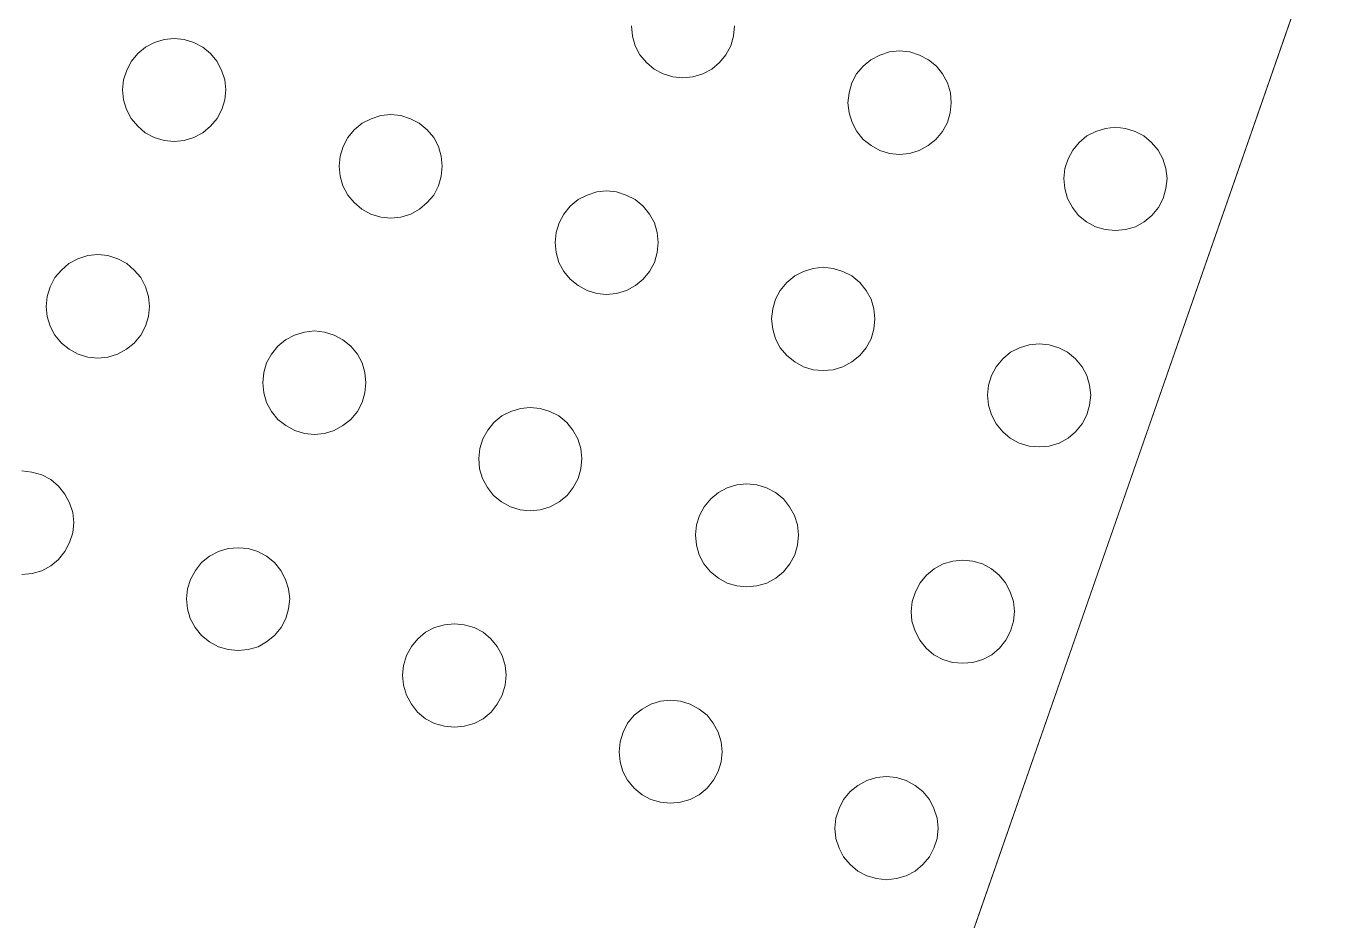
# Model space of a CAD drawing. Header units: metres. Extents: x 105014 to 106600, y 111320 to 118425.
# Drawn here: x 105897.5901 to 105897.973, y 114674.0952 to 114674.3551 of the extents above; entities that cross this region are included whole.
import ezdxf

# ---------------------------------------------------------------- set-up
doc = ezdxf.new("R2010")
doc.units = ezdxf.units.M
doc.layers.add('20-EP-ZONA-DURA', color=253, linetype='CONTINUOUS', lineweight=13)
doc.layers.add('20-EP-ZONA-VERDE', color=84, linetype='CONTINUOUS', lineweight=13)

msp = doc.modelspace()

# ---------------------------------------------------------------- linework, layer by layer
at = {"layer": '20-EP-ZONA-DURA'}
for points in [[(105894.4305, 114672.1783), (105895.5778, 114675.3099), (105898.3659, 114674.3261), (105898.3599, 114674.3079), (105898.1501, 114674.3809), (105898.1476, 114674.3829), (105898.1447, 114674.3842), (105898.1417, 114674.385), (105898.1385, 114674.3851), (105898.0877, 114674.4027), (105898.085, 114674.4049), (105898.0819, 114674.4064), (105898.0785, 114674.4071), (105898.0751, 114674.4071), (105898.0251, 114674.4245), (105898.0229, 114674.4265), (105898.0203, 114674.4281), (105898.0175, 114674.4291), (105898.0145, 114674.4295), (105898.0115, 114674.4293), (105897.9861, 114674.4381), (105897.8545, 114674.0605), (105897.7229, 114673.6827), (105897.5911, 114673.3051)], [(105897.7661, 114674.3553), (105897.7664, 114674.3523), (105897.7672, 114674.3495), (105897.7686, 114674.3469), (105897.7705, 114674.3446), (105897.7727, 114674.3427), (105897.7753, 114674.3413), (105897.7782, 114674.3405), (105897.7811, 114674.3402), (105897.784, 114674.3405), (105897.7869, 114674.3413), (105897.7895, 114674.3427), (105897.7917, 114674.3446), (105897.7936, 114674.3469), (105897.795, 114674.3495), (105897.7958, 114674.3523), (105897.7961, 114674.3553)], [(105897.5888, 114674.1958), (105897.5918, 114674.1961), (105897.5946, 114674.1969), (105897.5972, 114674.1983), (105897.5995, 114674.2002), (105897.6013, 114674.2025), (105897.6027, 114674.2051), (105897.6036, 114674.2079), (105897.6039, 114674.2109), (105897.6039, 114674.2109), (105897.6036, 114674.2138), (105897.6027, 114674.2166), (105897.6013, 114674.2192), (105897.5995, 114674.2215), (105897.5972, 114674.2234), (105897.5946, 114674.2248), (105897.5917, 114674.2256), (105897.5888, 114674.2259)]]:
    msp.add_lwpolyline(points, dxfattribs=at)
for points in [[(105897.6181, 114674.3367), (105897.6184, 114674.3338), (105897.6192, 114674.331), (105897.6206, 114674.3284), (105897.6225, 114674.3261), (105897.6247, 114674.3242), (105897.6273, 114674.3228), (105897.6302, 114674.322), (105897.6331, 114674.3217), (105897.636, 114674.322), (105897.6388, 114674.3228), (105897.6414, 114674.3242), (105897.6437, 114674.3261), (105897.6456, 114674.3284), (105897.647, 114674.331), (105897.6478, 114674.3338), (105897.6481, 114674.3367), (105897.6478, 114674.3396), (105897.6469, 114674.3424), (105897.6455, 114674.345), (105897.6437, 114674.3473), (105897.6414, 114674.3491), (105897.6388, 114674.3505), (105897.636, 114674.3513), (105897.6331, 114674.3516), (105897.6302, 114674.3513), (105897.6274, 114674.3505), (105897.6248, 114674.3491), (105897.6225, 114674.3473), (105897.6207, 114674.345), (105897.6193, 114674.3424), (105897.6184, 114674.3396), (105897.6181, 114674.3367)], [(105897.8291, 114674.3329), (105897.8294, 114674.33), (105897.8303, 114674.3272), (105897.8317, 114674.3246), (105897.8335, 114674.3223), (105897.8358, 114674.3205), (105897.8384, 114674.3191), (105897.8412, 114674.3182), (105897.8441, 114674.3179), (105897.847, 114674.3182), (105897.8498, 114674.3191), (105897.8524, 114674.3205), (105897.8547, 114674.3223), (105897.8566, 114674.3246), (105897.858, 114674.3272), (105897.8588, 114674.33), (105897.8591, 114674.3329), (105897.8589, 114674.3358), (105897.858, 114674.3387), (105897.8566, 114674.3413), (105897.8548, 114674.3436), (105897.8525, 114674.3454), (105897.8499, 114674.3468), (105897.8471, 114674.3477), (105897.8441, 114674.348), (105897.8412, 114674.3477), (105897.8384, 114674.3468), (105897.8357, 114674.3454), (105897.8335, 114674.3436), (105897.8316, 114674.3413), (105897.8302, 114674.3387), (105897.8294, 114674.3358), (105897.8291, 114674.3329)], [(105897.6811, 114674.3145), (105897.6814, 114674.3116), (105897.6822, 114674.3088), (105897.6836, 114674.3061), (105897.6855, 114674.3039), (105897.6877, 114674.302), (105897.6903, 114674.3006), (105897.6932, 114674.2997), (105897.6961, 114674.2994), (105897.699, 114674.2997), (105897.7019, 114674.3006), (105897.7045, 114674.302), (105897.7067, 114674.3039), (105897.7086, 114674.3061), (105897.71, 114674.3088), (105897.7108, 114674.3116), (105897.7111, 114674.3145), (105897.7108, 114674.3174), (105897.71, 114674.3202), (105897.7086, 114674.3228), (105897.7067, 114674.3251), (105897.7044, 114674.327), (105897.7018, 114674.3283), (105897.699, 114674.3292), (105897.6961, 114674.3295), (105897.6932, 114674.3292), (105897.6904, 114674.3283), (105897.6878, 114674.327), (105897.6855, 114674.3251), (105897.6836, 114674.3228), (105897.6823, 114674.3202), (105897.6814, 114674.3174), (105897.6811, 114674.3145)], [(105897.8919, 114674.3109), (105897.8922, 114674.308), (105897.893, 114674.3051), (105897.8944, 114674.3025), (105897.8962, 114674.3002), (105897.8985, 114674.2983), (105897.9011, 114674.2969), (105897.9039, 114674.2961), (105897.9069, 114674.2958), (105897.9098, 114674.2961), (105897.9127, 114674.2969), (105897.9153, 114674.2983), (105897.9175, 114674.3002), (105897.9194, 114674.3025), (105897.9208, 114674.3051), (105897.9216, 114674.308), (105897.9219, 114674.3109), (105897.9216, 114674.3138), (105897.9207, 114674.3166), (105897.9193, 114674.3192), (105897.9174, 114674.3214), (105897.9152, 114674.3233), (105897.9126, 114674.3246), (105897.9098, 114674.3255), (105897.9069, 114674.3258), (105897.904, 114674.3255), (105897.9012, 114674.3246), (105897.8986, 114674.3233), (105897.8963, 114674.3214), (105897.8945, 114674.3192), (105897.8931, 114674.3166), (105897.8922, 114674.3138), (105897.8919, 114674.3109)], [(105897.7439, 114674.2923), (105897.7442, 114674.2894), (105897.745, 114674.2865), (105897.7464, 114674.2839), (105897.7483, 114674.2817), (105897.7506, 114674.2798), (105897.7532, 114674.2784), (105897.756, 114674.2775), (105897.7589, 114674.2772), (105897.7618, 114674.2775), (105897.7647, 114674.2784), (105897.7673, 114674.2798), (105897.7695, 114674.2817), (105897.7714, 114674.2839), (105897.7728, 114674.2865), (105897.7736, 114674.2894), (105897.7739, 114674.2923), (105897.7736, 114674.2952), (105897.7728, 114674.298), (105897.7714, 114674.3006), (105897.7695, 114674.3029), (105897.7672, 114674.3048), (105897.7646, 114674.3061), (105897.7618, 114674.307), (105897.7589, 114674.3073), (105897.756, 114674.307), (105897.7532, 114674.3061), (105897.7506, 114674.3048), (105897.7483, 114674.3029), (105897.7464, 114674.3006), (105897.7451, 114674.298), (105897.7442, 114674.2952), (105897.7439, 114674.2923)], [(105897.6259, 114674.2737), (105897.6256, 114674.2766), (105897.6248, 114674.2794), (105897.6234, 114674.2821), (105897.6215, 114674.2843), (105897.6193, 114674.2862), (105897.6167, 114674.2876), (105897.6138, 114674.2885), (105897.6109, 114674.2888), (105897.608, 114674.2885), (105897.6051, 114674.2876), (105897.6025, 114674.2862), (105897.6003, 114674.2843), (105897.5984, 114674.2821), (105897.597, 114674.2794), (105897.5962, 114674.2766), (105897.5959, 114674.2737), (105897.5962, 114674.2708), (105897.597, 114674.268), (105897.5984, 114674.2654), (105897.6003, 114674.2631), (105897.6026, 114674.2613), (105897.6052, 114674.2599), (105897.608, 114674.259), (105897.6109, 114674.2587), (105897.6138, 114674.259), (105897.6166, 114674.2599), (105897.6192, 114674.2613), (105897.6215, 114674.2631), (105897.6234, 114674.2654), (105897.6248, 114674.268), (105897.6256, 114674.2708), (105897.6259, 114674.2737)], [(105897.8069, 114674.2701), (105897.8072, 114674.2671), (105897.808, 114674.2643), (105897.8094, 114674.2617), (105897.8113, 114674.2595), (105897.8136, 114674.2576), (105897.8162, 114674.2562), (105897.819, 114674.2553), (105897.8219, 114674.2551), (105897.8248, 114674.2553), (105897.8276, 114674.2562), (105897.8302, 114674.2576), (105897.8325, 114674.2595), (105897.8344, 114674.2617), (105897.8358, 114674.2643), (105897.8366, 114674.2671), (105897.8369, 114674.2701), (105897.8366, 114674.273), (105897.8358, 114674.2758), (105897.8344, 114674.2784), (105897.8325, 114674.2807), (105897.8302, 114674.2826), (105897.8276, 114674.2839), (105897.8248, 114674.2848), (105897.8219, 114674.2851), (105897.819, 114674.2848), (105897.8162, 114674.2839), (105897.8136, 114674.2826), (105897.8113, 114674.2807), (105897.8094, 114674.2784), (105897.808, 114674.2758), (105897.8072, 114674.273), (105897.8069, 114674.2701)], [(105897.6889, 114674.2515), (105897.6886, 114674.2545), (105897.6878, 114674.2573), (105897.6864, 114674.2599), (105897.6845, 114674.2622), (105897.6822, 114674.264), (105897.6796, 114674.2654), (105897.6768, 114674.2663), (105897.6739, 114674.2666), (105897.671, 114674.2663), (105897.6681, 114674.2654), (105897.6655, 114674.264), (105897.6633, 114674.2622), (105897.6614, 114674.2599), (105897.66, 114674.2573), (105897.6592, 114674.2545), (105897.6589, 114674.2515), (105897.6592, 114674.2486), (105897.66, 114674.2458), (105897.6614, 114674.2432), (105897.6633, 114674.2409), (105897.6656, 114674.2391), (105897.6682, 114674.2377), (105897.671, 114674.2368), (105897.6739, 114674.2365), (105897.6768, 114674.2368), (105897.6796, 114674.2377), (105897.6822, 114674.2391), (105897.6845, 114674.2409), (105897.6864, 114674.2432), (105897.6878, 114674.2458), (105897.6886, 114674.2486), (105897.6889, 114674.2515)], [(105897.8697, 114674.2479), (105897.87, 114674.245), (105897.8708, 114674.2422), (105897.8722, 114674.2396), (105897.8741, 114674.2373), (105897.8763, 114674.2354), (105897.8789, 114674.234), (105897.8818, 114674.2331), (105897.8847, 114674.2329), (105897.8876, 114674.2331), (105897.8905, 114674.234), (105897.8931, 114674.2354), (105897.8953, 114674.2373), (105897.8972, 114674.2396), (105897.8986, 114674.2422), (105897.8994, 114674.245), (105897.8997, 114674.2479), (105897.8994, 114674.2508), (105897.8986, 114674.2537), (105897.8972, 114674.2562), (105897.8953, 114674.2585), (105897.893, 114674.2604), (105897.8904, 114674.2617), (105897.8876, 114674.2626), (105897.8847, 114674.2629), (105897.8818, 114674.2626), (105897.879, 114674.2617), (105897.8764, 114674.2604), (105897.8741, 114674.2585), (105897.8722, 114674.2562), (105897.8708, 114674.2537), (105897.87, 114674.2508), (105897.8697, 114674.2479)], [(105897.7217, 114674.2295), (105897.7219, 114674.2265), (105897.7228, 114674.2237), (105897.7242, 114674.2211), (105897.726, 114674.2188), (105897.7283, 114674.2169), (105897.7309, 114674.2155), (105897.7337, 114674.2146), (105897.7367, 114674.2143), (105897.7396, 114674.2146), (105897.7425, 114674.2155), (105897.7451, 114674.2169), (105897.7474, 114674.2188), (105897.7492, 114674.2211), (105897.7506, 114674.2237), (105897.7514, 114674.2265), (105897.7517, 114674.2295), (105897.7514, 114674.2324), (105897.7505, 114674.2352), (105897.7491, 114674.2378), (105897.7473, 114674.24), (105897.745, 114674.2419), (105897.7424, 114674.2432), (105897.7396, 114674.2441), (105897.7367, 114674.2444), (105897.7338, 114674.2441), (105897.731, 114674.2432), (105897.7284, 114674.2419), (105897.7261, 114674.24), (105897.7243, 114674.2378), (105897.7229, 114674.2352), (105897.722, 114674.2324), (105897.7217, 114674.2295)], [(105897.7847, 114674.2073), (105897.785, 114674.2043), (105897.7858, 114674.2015), (105897.7872, 114674.1989), (105897.7891, 114674.1966), (105897.7914, 114674.1947), (105897.794, 114674.1933), (105897.7968, 114674.1925), (105897.7997, 114674.1922), (105897.8026, 114674.1925), (105897.8055, 114674.1933), (105897.8081, 114674.1947), (105897.8103, 114674.1966), (105897.8122, 114674.1989), (105897.8136, 114674.2015), (105897.8144, 114674.2043), (105897.8147, 114674.2073), (105897.8144, 114674.2102), (105897.8135, 114674.213), (105897.8121, 114674.2155), (105897.8103, 114674.2178), (105897.808, 114674.2196), (105897.8054, 114674.221), (105897.8026, 114674.2219), (105897.7997, 114674.2222), (105897.7968, 114674.2219), (105897.794, 114674.221), (105897.7914, 114674.2196), (105897.7892, 114674.2178), (105897.7873, 114674.2155), (105897.7859, 114674.213), (105897.785, 114674.2102), (105897.7847, 114674.2073)], [(105897.6667, 114674.1887), (105897.6664, 114674.1916), (105897.6655, 114674.1944), (105897.6641, 114674.197), (105897.6623, 114674.1993), (105897.66, 114674.2011), (105897.6574, 114674.2025), (105897.6546, 114674.2034), (105897.6517, 114674.2036), (105897.6488, 114674.2034), (105897.646, 114674.2025), (105897.6434, 114674.2011), (105897.6411, 114674.1993), (105897.6393, 114674.197), (105897.6379, 114674.1944), (105897.637, 114674.1916), (105897.6367, 114674.1887), (105897.637, 114674.1858), (105897.6378, 114674.183), (105897.6392, 114674.1804), (105897.6411, 114674.1781), (105897.6434, 114674.1762), (105897.646, 114674.1748), (105897.6488, 114674.174), (105897.6517, 114674.1737), (105897.6546, 114674.174), (105897.6575, 114674.1748), (105897.66, 114674.1762), (105897.6623, 114674.1781), (105897.6642, 114674.1804), (105897.6656, 114674.183), (105897.6664, 114674.1858), (105897.6667, 114674.1887)], [(105897.8475, 114674.1851), (105897.8477, 114674.1822), (105897.8486, 114674.1793), (105897.85, 114674.1767), (105897.8518, 114674.1744), (105897.8541, 114674.1725), (105897.8567, 114674.1711), (105897.8595, 114674.1702), (105897.8625, 114674.17), (105897.8654, 114674.1702), (105897.8683, 114674.1711), (105897.8709, 114674.1725), (105897.8732, 114674.1744), (105897.875, 114674.1767), (105897.8764, 114674.1793), (105897.8772, 114674.1822), (105897.8775, 114674.1851), (105897.8772, 114674.188), (105897.8763, 114674.1908), (105897.8749, 114674.1934), (105897.8731, 114674.1956), (105897.8708, 114674.1975), (105897.8682, 114674.1989), (105897.8654, 114674.1997), (105897.8625, 114674.2), (105897.8596, 114674.1997), (105897.8568, 114674.1989), (105897.8542, 114674.1975), (105897.8519, 114674.1956), (105897.8501, 114674.1934), (105897.8487, 114674.1908), (105897.8478, 114674.188), (105897.8475, 114674.1851)], [(105897.7297, 114674.1665), (105897.7294, 114674.1694), (105897.7285, 114674.1723), (105897.7271, 114674.1749), (105897.7252, 114674.1771), (105897.723, 114674.179), (105897.7204, 114674.1804), (105897.7175, 114674.1812), (105897.7146, 114674.1815), (105897.7117, 114674.1812), (105897.7088, 114674.1804), (105897.7062, 114674.179), (105897.704, 114674.1771), (105897.7021, 114674.1749), (105897.7007, 114674.1723), (105897.6998, 114674.1694), (105897.6995, 114674.1665), (105897.6998, 114674.1636), (105897.7007, 114674.1607), (105897.7021, 114674.1581), (105897.7039, 114674.1558), (105897.7062, 114674.1539), (105897.7088, 114674.1525), (105897.7117, 114674.1517), (105897.7146, 114674.1514), (105897.7175, 114674.1517), (105897.7204, 114674.1525), (105897.723, 114674.1539), (105897.7253, 114674.1558), (105897.7271, 114674.1581), (105897.7285, 114674.1607), (105897.7294, 114674.1636), (105897.7297, 114674.1665)], [(105897.7925, 114674.1443), (105897.7922, 114674.1472), (105897.7913, 114674.15), (105897.7899, 114674.1526), (105897.7881, 114674.1549), (105897.7858, 114674.1567), (105897.7832, 114674.1581), (105897.7804, 114674.159), (105897.7775, 114674.1593), (105897.7746, 114674.159), (105897.7718, 114674.1581), (105897.7692, 114674.1567), (105897.7669, 114674.1549), (105897.765, 114674.1526), (105897.7637, 114674.15), (105897.7628, 114674.1472), (105897.7625, 114674.1443), (105897.7628, 114674.1414), (105897.7636, 114674.1385), (105897.765, 114674.136), (105897.7669, 114674.1337), (105897.7692, 114674.1318), (105897.7718, 114674.1304), (105897.7746, 114674.1296), (105897.7775, 114674.1293), (105897.7804, 114674.1296), (105897.7832, 114674.1304), (105897.7858, 114674.1318), (105897.7881, 114674.1337), (105897.79, 114674.136), (105897.7913, 114674.1385), (105897.7922, 114674.1414), (105897.7925, 114674.1443)], [(105897.8253, 114674.1221), (105897.8256, 114674.1191), (105897.8265, 114674.1163), (105897.8278, 114674.1137), (105897.8297, 114674.1115), (105897.832, 114674.1096), (105897.8346, 114674.1082), (105897.8374, 114674.1074), (105897.8403, 114674.1071), (105897.8432, 114674.1074), (105897.846, 114674.1082), (105897.8486, 114674.1096), (105897.8509, 114674.1115), (105897.8528, 114674.1137), (105897.8541, 114674.1163), (105897.855, 114674.1191), (105897.8553, 114674.1221), (105897.855, 114674.125), (105897.8541, 114674.1278), (105897.8528, 114674.1304), (105897.8509, 114674.1327), (105897.8486, 114674.1345), (105897.846, 114674.1359), (105897.8432, 114674.1368), (105897.8403, 114674.1371), (105897.8374, 114674.1368), (105897.8346, 114674.1359), (105897.832, 114674.1345), (105897.8297, 114674.1327), (105897.8278, 114674.1304), (105897.8265, 114674.1278), (105897.8256, 114674.125), (105897.8253, 114674.1221)]]:
    msp.add_lwpolyline(points, close=True, dxfattribs=at)
at = {"layer": '20-EP-ZONA-VERDE'}
for points in [[(105897.5911, 114673.3051), (105897.7229, 114673.6827), (105897.8545, 114674.0605), (105897.9861, 114674.4381), (105898.0115, 114674.4293), (105898.0115, 114674.4293), (105898.0145, 114674.4295), (105898.0175, 114674.4291), (105898.0203, 114674.4281), (105898.0229, 114674.4265), (105898.0251, 114674.4245), (105898.0751, 114674.4071), (105898.0785, 114674.4071), (105898.0819, 114674.4064), (105898.085, 114674.4049), (105898.0877, 114674.4027), (105898.1385, 114674.3851), (105898.1417, 114674.385), (105898.1447, 114674.3842), (105898.1476, 114674.3829), (105898.1501, 114674.3809), (105898.3599, 114674.3079)], [(105897.7961, 114674.3553), (105897.7958, 114674.3523), (105897.795, 114674.3495), (105897.7936, 114674.3469), (105897.7917, 114674.3446), (105897.7895, 114674.3427), (105897.7869, 114674.3413), (105897.784, 114674.3405), (105897.7811, 114674.3402), (105897.7782, 114674.3405), (105897.7753, 114674.3413), (105897.7727, 114674.3427), (105897.7705, 114674.3446), (105897.7686, 114674.3469), (105897.7672, 114674.3495), (105897.7664, 114674.3523), (105897.7661, 114674.3553)], [(105897.5888, 114674.2259), (105897.5917, 114674.2256), (105897.5946, 114674.2248), (105897.5972, 114674.2234), (105897.5995, 114674.2215), (105897.6013, 114674.2192), (105897.6027, 114674.2166), (105897.6036, 114674.2138), (105897.6039, 114674.2109), (105897.6039, 114674.2109), (105897.6036, 114674.2079), (105897.6027, 114674.2051), (105897.6013, 114674.2025), (105897.5995, 114674.2002), (105897.5972, 114674.1983), (105897.5946, 114674.1969), (105897.5918, 114674.1961), (105897.5888, 114674.1958)]]:
    msp.add_lwpolyline(points, dxfattribs=at)
for points in [[(105897.6481, 114674.3367), (105897.6478, 114674.3338), (105897.647, 114674.331), (105897.6456, 114674.3284), (105897.6437, 114674.3261), (105897.6414, 114674.3242), (105897.6388, 114674.3228), (105897.636, 114674.322), (105897.6331, 114674.3217), (105897.6302, 114674.322), (105897.6273, 114674.3228), (105897.6247, 114674.3242), (105897.6225, 114674.3261), (105897.6206, 114674.3284), (105897.6192, 114674.331), (105897.6184, 114674.3338), (105897.6181, 114674.3367), (105897.6184, 114674.3396), (105897.6193, 114674.3424), (105897.6207, 114674.345), (105897.6225, 114674.3473), (105897.6248, 114674.3491), (105897.6274, 114674.3505), (105897.6302, 114674.3513), (105897.6331, 114674.3516), (105897.636, 114674.3513), (105897.6388, 114674.3505), (105897.6414, 114674.3491), (105897.6437, 114674.3473), (105897.6455, 114674.345), (105897.6469, 114674.3424), (105897.6478, 114674.3396), (105897.6481, 114674.3367)], [(105897.8591, 114674.3329), (105897.8588, 114674.33), (105897.858, 114674.3272), (105897.8566, 114674.3246), (105897.8547, 114674.3223), (105897.8524, 114674.3205), (105897.8498, 114674.3191), (105897.847, 114674.3182), (105897.8441, 114674.3179), (105897.8412, 114674.3182), (105897.8384, 114674.3191), (105897.8358, 114674.3205), (105897.8335, 114674.3223), (105897.8317, 114674.3246), (105897.8303, 114674.3272), (105897.8294, 114674.33), (105897.8291, 114674.3329), (105897.8294, 114674.3358), (105897.8302, 114674.3387), (105897.8316, 114674.3413), (105897.8335, 114674.3436), (105897.8357, 114674.3454), (105897.8384, 114674.3468), (105897.8412, 114674.3477), (105897.8441, 114674.348), (105897.8471, 114674.3477), (105897.8499, 114674.3468), (105897.8525, 114674.3454), (105897.8548, 114674.3436), (105897.8566, 114674.3413), (105897.858, 114674.3387), (105897.8589, 114674.3358), (105897.8591, 114674.3329)], [(105897.7111, 114674.3145), (105897.7108, 114674.3116), (105897.71, 114674.3088), (105897.7086, 114674.3061), (105897.7067, 114674.3039), (105897.7045, 114674.302), (105897.7019, 114674.3006), (105897.699, 114674.2997), (105897.6961, 114674.2994), (105897.6932, 114674.2997), (105897.6903, 114674.3006), (105897.6877, 114674.302), (105897.6855, 114674.3039), (105897.6836, 114674.3061), (105897.6822, 114674.3088), (105897.6814, 114674.3116), (105897.6811, 114674.3145), (105897.6814, 114674.3174), (105897.6823, 114674.3202), (105897.6836, 114674.3228), (105897.6855, 114674.3251), (105897.6878, 114674.327), (105897.6904, 114674.3283), (105897.6932, 114674.3292), (105897.6961, 114674.3295), (105897.699, 114674.3292), (105897.7018, 114674.3283), (105897.7044, 114674.327), (105897.7067, 114674.3251), (105897.7086, 114674.3228), (105897.71, 114674.3202), (105897.7108, 114674.3174), (105897.7111, 114674.3145)], [(105897.9219, 114674.3109), (105897.9216, 114674.308), (105897.9208, 114674.3051), (105897.9194, 114674.3025), (105897.9175, 114674.3002), (105897.9153, 114674.2983), (105897.9127, 114674.2969), (105897.9098, 114674.2961), (105897.9069, 114674.2958), (105897.9039, 114674.2961), (105897.9011, 114674.2969), (105897.8985, 114674.2983), (105897.8962, 114674.3002), (105897.8944, 114674.3025), (105897.893, 114674.3051), (105897.8922, 114674.308), (105897.8919, 114674.3109), (105897.8922, 114674.3138), (105897.8931, 114674.3166), (105897.8945, 114674.3192), (105897.8963, 114674.3214), (105897.8986, 114674.3233), (105897.9012, 114674.3246), (105897.904, 114674.3255), (105897.9069, 114674.3258), (105897.9098, 114674.3255), (105897.9126, 114674.3246), (105897.9152, 114674.3233), (105897.9174, 114674.3214), (105897.9193, 114674.3192), (105897.9207, 114674.3166), (105897.9216, 114674.3138), (105897.9219, 114674.3109)], [(105897.7739, 114674.2923), (105897.7736, 114674.2894), (105897.7728, 114674.2865), (105897.7714, 114674.2839), (105897.7695, 114674.2817), (105897.7673, 114674.2798), (105897.7647, 114674.2784), (105897.7618, 114674.2775), (105897.7589, 114674.2772), (105897.756, 114674.2775), (105897.7532, 114674.2784), (105897.7506, 114674.2798), (105897.7483, 114674.2817), (105897.7464, 114674.2839), (105897.745, 114674.2865), (105897.7442, 114674.2894), (105897.7439, 114674.2923), (105897.7442, 114674.2952), (105897.7451, 114674.298), (105897.7464, 114674.3006), (105897.7483, 114674.3029), (105897.7506, 114674.3048), (105897.7532, 114674.3061), (105897.756, 114674.307), (105897.7589, 114674.3073), (105897.7618, 114674.307), (105897.7646, 114674.3061), (105897.7672, 114674.3048), (105897.7695, 114674.3029), (105897.7714, 114674.3006), (105897.7728, 114674.298), (105897.7736, 114674.2952), (105897.7739, 114674.2923)], [(105897.6259, 114674.2737), (105897.6256, 114674.2708), (105897.6248, 114674.268), (105897.6234, 114674.2654), (105897.6215, 114674.2631), (105897.6192, 114674.2613), (105897.6166, 114674.2599), (105897.6138, 114674.259), (105897.6109, 114674.2587), (105897.608, 114674.259), (105897.6052, 114674.2599), (105897.6026, 114674.2613), (105897.6003, 114674.2631), (105897.5984, 114674.2654), (105897.597, 114674.268), (105897.5962, 114674.2708), (105897.5959, 114674.2737), (105897.5962, 114674.2766), (105897.597, 114674.2794), (105897.5984, 114674.2821), (105897.6003, 114674.2843), (105897.6025, 114674.2862), (105897.6051, 114674.2876), (105897.608, 114674.2885), (105897.6109, 114674.2888), (105897.6138, 114674.2885), (105897.6167, 114674.2876), (105897.6193, 114674.2862), (105897.6215, 114674.2843), (105897.6234, 114674.2821), (105897.6248, 114674.2794), (105897.6256, 114674.2766), (105897.6259, 114674.2737)], [(105897.8369, 114674.2701), (105897.8366, 114674.2671), (105897.8358, 114674.2643), (105897.8344, 114674.2617), (105897.8325, 114674.2595), (105897.8302, 114674.2576), (105897.8276, 114674.2562), (105897.8248, 114674.2553), (105897.8219, 114674.2551), (105897.819, 114674.2553), (105897.8162, 114674.2562), (105897.8136, 114674.2576), (105897.8113, 114674.2595), (105897.8094, 114674.2617), (105897.808, 114674.2643), (105897.8072, 114674.2671), (105897.8069, 114674.2701), (105897.8072, 114674.273), (105897.808, 114674.2758), (105897.8094, 114674.2784), (105897.8113, 114674.2807), (105897.8136, 114674.2826), (105897.8162, 114674.2839), (105897.819, 114674.2848), (105897.8219, 114674.2851), (105897.8248, 114674.2848), (105897.8276, 114674.2839), (105897.8302, 114674.2826), (105897.8325, 114674.2807), (105897.8344, 114674.2784), (105897.8358, 114674.2758), (105897.8366, 114674.273), (105897.8369, 114674.2701)], [(105897.6889, 114674.2515), (105897.6886, 114674.2486), (105897.6878, 114674.2458), (105897.6864, 114674.2432), (105897.6845, 114674.2409), (105897.6822, 114674.2391), (105897.6796, 114674.2377), (105897.6768, 114674.2368), (105897.6739, 114674.2365), (105897.671, 114674.2368), (105897.6682, 114674.2377), (105897.6656, 114674.2391), (105897.6633, 114674.2409), (105897.6614, 114674.2432), (105897.66, 114674.2458), (105897.6592, 114674.2486), (105897.6589, 114674.2515), (105897.6592, 114674.2545), (105897.66, 114674.2573), (105897.6614, 114674.2599), (105897.6633, 114674.2622), (105897.6655, 114674.264), (105897.6681, 114674.2654), (105897.671, 114674.2663), (105897.6739, 114674.2666), (105897.6768, 114674.2663), (105897.6796, 114674.2654), (105897.6822, 114674.264), (105897.6845, 114674.2622), (105897.6864, 114674.2599), (105897.6878, 114674.2573), (105897.6886, 114674.2545), (105897.6889, 114674.2515)], [(105897.8997, 114674.2479), (105897.8994, 114674.245), (105897.8986, 114674.2422), (105897.8972, 114674.2396), (105897.8953, 114674.2373), (105897.8931, 114674.2354), (105897.8905, 114674.234), (105897.8876, 114674.2331), (105897.8847, 114674.2329), (105897.8818, 114674.2331), (105897.8789, 114674.234), (105897.8763, 114674.2354), (105897.8741, 114674.2373), (105897.8722, 114674.2396), (105897.8708, 114674.2422), (105897.87, 114674.245), (105897.8697, 114674.2479), (105897.87, 114674.2508), (105897.8708, 114674.2537), (105897.8722, 114674.2562), (105897.8741, 114674.2585), (105897.8764, 114674.2604), (105897.879, 114674.2617), (105897.8818, 114674.2626), (105897.8847, 114674.2629), (105897.8876, 114674.2626), (105897.8904, 114674.2617), (105897.893, 114674.2604), (105897.8953, 114674.2585), (105897.8972, 114674.2562), (105897.8986, 114674.2537), (105897.8994, 114674.2508), (105897.8997, 114674.2479)], [(105897.7517, 114674.2295), (105897.7514, 114674.2265), (105897.7506, 114674.2237), (105897.7492, 114674.2211), (105897.7474, 114674.2188), (105897.7451, 114674.2169), (105897.7425, 114674.2155), (105897.7396, 114674.2146), (105897.7367, 114674.2143), (105897.7337, 114674.2146), (105897.7309, 114674.2155), (105897.7283, 114674.2169), (105897.726, 114674.2188), (105897.7242, 114674.2211), (105897.7228, 114674.2237), (105897.7219, 114674.2265), (105897.7217, 114674.2295), (105897.722, 114674.2324), (105897.7229, 114674.2352), (105897.7243, 114674.2378), (105897.7261, 114674.24), (105897.7284, 114674.2419), (105897.731, 114674.2432), (105897.7338, 114674.2441), (105897.7367, 114674.2444), (105897.7396, 114674.2441), (105897.7424, 114674.2432), (105897.745, 114674.2419), (105897.7473, 114674.24), (105897.7491, 114674.2378), (105897.7505, 114674.2352), (105897.7514, 114674.2324), (105897.7517, 114674.2295)], [(105897.8147, 114674.2073), (105897.8144, 114674.2043), (105897.8136, 114674.2015), (105897.8122, 114674.1989), (105897.8103, 114674.1966), (105897.8081, 114674.1947), (105897.8055, 114674.1933), (105897.8026, 114674.1925), (105897.7997, 114674.1922), (105897.7968, 114674.1925), (105897.794, 114674.1933), (105897.7914, 114674.1947), (105897.7891, 114674.1966), (105897.7872, 114674.1989), (105897.7858, 114674.2015), (105897.785, 114674.2043), (105897.7847, 114674.2073), (105897.785, 114674.2102), (105897.7859, 114674.213), (105897.7873, 114674.2155), (105897.7892, 114674.2178), (105897.7914, 114674.2196), (105897.794, 114674.221), (105897.7968, 114674.2219), (105897.7997, 114674.2222), (105897.8026, 114674.2219), (105897.8054, 114674.221), (105897.808, 114674.2196), (105897.8103, 114674.2178), (105897.8121, 114674.2155), (105897.8135, 114674.213), (105897.8144, 114674.2102), (105897.8147, 114674.2073)], [(105897.6667, 114674.1887), (105897.6664, 114674.1858), (105897.6656, 114674.183), (105897.6642, 114674.1804), (105897.6623, 114674.1781), (105897.66, 114674.1762), (105897.6575, 114674.1748), (105897.6546, 114674.174), (105897.6517, 114674.1737), (105897.6488, 114674.174), (105897.646, 114674.1748), (105897.6434, 114674.1762), (105897.6411, 114674.1781), (105897.6392, 114674.1804), (105897.6378, 114674.183), (105897.637, 114674.1858), (105897.6367, 114674.1887), (105897.637, 114674.1916), (105897.6379, 114674.1944), (105897.6393, 114674.197), (105897.6411, 114674.1993), (105897.6434, 114674.2011), (105897.646, 114674.2025), (105897.6488, 114674.2034), (105897.6517, 114674.2036), (105897.6546, 114674.2034), (105897.6574, 114674.2025), (105897.66, 114674.2011), (105897.6623, 114674.1993), (105897.6641, 114674.197), (105897.6655, 114674.1944), (105897.6664, 114674.1916), (105897.6667, 114674.1887)], [(105897.8775, 114674.1851), (105897.8772, 114674.1822), (105897.8764, 114674.1793), (105897.875, 114674.1767), (105897.8732, 114674.1744), (105897.8709, 114674.1725), (105897.8683, 114674.1711), (105897.8654, 114674.1702), (105897.8625, 114674.17), (105897.8595, 114674.1702), (105897.8567, 114674.1711), (105897.8541, 114674.1725), (105897.8518, 114674.1744), (105897.85, 114674.1767), (105897.8486, 114674.1793), (105897.8477, 114674.1822), (105897.8475, 114674.1851), (105897.8478, 114674.188), (105897.8487, 114674.1908), (105897.8501, 114674.1934), (105897.8519, 114674.1956), (105897.8542, 114674.1975), (105897.8568, 114674.1989), (105897.8596, 114674.1997), (105897.8625, 114674.2), (105897.8654, 114674.1997), (105897.8682, 114674.1989), (105897.8708, 114674.1975), (105897.8731, 114674.1956), (105897.8749, 114674.1934), (105897.8763, 114674.1908), (105897.8772, 114674.188), (105897.8775, 114674.1851)], [(105897.7297, 114674.1665), (105897.7294, 114674.1636), (105897.7285, 114674.1607), (105897.7271, 114674.1581), (105897.7253, 114674.1558), (105897.723, 114674.1539), (105897.7204, 114674.1525), (105897.7175, 114674.1517), (105897.7146, 114674.1514), (105897.7117, 114674.1517), (105897.7088, 114674.1525), (105897.7062, 114674.1539), (105897.7039, 114674.1558), (105897.7021, 114674.1581), (105897.7007, 114674.1607), (105897.6998, 114674.1636), (105897.6995, 114674.1665), (105897.6998, 114674.1694), (105897.7007, 114674.1723), (105897.7021, 114674.1749), (105897.704, 114674.1771), (105897.7062, 114674.179), (105897.7088, 114674.1804), (105897.7117, 114674.1812), (105897.7146, 114674.1815), (105897.7175, 114674.1812), (105897.7204, 114674.1804), (105897.723, 114674.179), (105897.7252, 114674.1771), (105897.7271, 114674.1749), (105897.7285, 114674.1723), (105897.7294, 114674.1694), (105897.7297, 114674.1665)], [(105897.7925, 114674.1443), (105897.7922, 114674.1414), (105897.7913, 114674.1385), (105897.79, 114674.136), (105897.7881, 114674.1337), (105897.7858, 114674.1318), (105897.7832, 114674.1304), (105897.7804, 114674.1296), (105897.7775, 114674.1293), (105897.7746, 114674.1296), (105897.7718, 114674.1304), (105897.7692, 114674.1318), (105897.7669, 114674.1337), (105897.765, 114674.136), (105897.7636, 114674.1385), (105897.7628, 114674.1414), (105897.7625, 114674.1443), (105897.7628, 114674.1472), (105897.7637, 114674.15), (105897.765, 114674.1526), (105897.7669, 114674.1549), (105897.7692, 114674.1567), (105897.7718, 114674.1581), (105897.7746, 114674.159), (105897.7775, 114674.1593), (105897.7804, 114674.159), (105897.7832, 114674.1581), (105897.7858, 114674.1567), (105897.7881, 114674.1549), (105897.7899, 114674.1526), (105897.7913, 114674.15), (105897.7922, 114674.1472), (105897.7925, 114674.1443)], [(105897.8553, 114674.1221), (105897.855, 114674.1191), (105897.8541, 114674.1163), (105897.8528, 114674.1137), (105897.8509, 114674.1115), (105897.8486, 114674.1096), (105897.846, 114674.1082), (105897.8432, 114674.1074), (105897.8403, 114674.1071), (105897.8374, 114674.1074), (105897.8346, 114674.1082), (105897.832, 114674.1096), (105897.8297, 114674.1115), (105897.8278, 114674.1137), (105897.8265, 114674.1163), (105897.8256, 114674.1191), (105897.8253, 114674.1221), (105897.8256, 114674.125), (105897.8265, 114674.1278), (105897.8278, 114674.1304), (105897.8297, 114674.1327), (105897.832, 114674.1345), (105897.8346, 114674.1359), (105897.8374, 114674.1368), (105897.8403, 114674.1371), (105897.8432, 114674.1368), (105897.846, 114674.1359), (105897.8486, 114674.1345), (105897.8509, 114674.1327), (105897.8528, 114674.1304), (105897.8541, 114674.1278), (105897.855, 114674.125), (105897.8553, 114674.1221)]]:
    msp.add_lwpolyline(points, close=True, dxfattribs=at)

doc.saveas('drawing.dxf')
